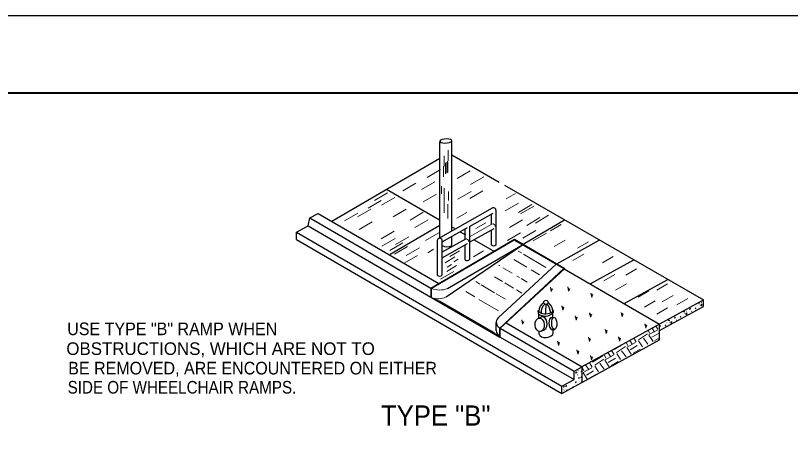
# Model space of a CAD drawing. Extents: x 1190 to 1565, y -209 to 70.
# Drawn here: x 1318.1 to 1393.2, y -16.1 to 25.4 of the extents above; entities that cross this region are included whole.
import ezdxf

# ---------------------------------------------------------------- set-up
doc = ezdxf.new("R2010")
doc.units = 0
doc.header["$LTSCALE"] = 0.49
doc.linetypes.add('LONG_DASHED', pattern=[7.5, 6, -1.5])
doc.layers.add('1', color=7, linetype='Continuous', lineweight=13)

msp = doc.modelspace()

# ---------------------------------------------------------------- linework, layer by layer
at = {"layer": '1', "lineweight": 40}
msp.add_line((1227.6928, 17.8859), (1552.7192, 17.8859), dxfattribs=at)
at = {"layer": '1', "lineweight": 25}
for p, q in [((1359.255, 3.8863), (1359.255, 13.1952)), ((1360.4207, 4.5128), (1360.4207, 13.2346)), ((1348.7891, 5.4545), (1359.255, 11.571)), ((1360.4207, 11.9053), (1365.0279, 9.2467)), ((1354.1008, 8.5587), (1359.2418, 5.5982)), ((1365.5162, 8.9648), (1384.8007, -2.164)), ((1346.6807, 5.7955), (1347.4608, 6.2253)), ((1347.4607, 6.2252), (1359.1543, -0.5667)), ((1359.1392, 3.7929), (1364.3798, 6.7481)), ((1362.125, 4.9493), (1364.43, 6.2432)), ((1364.2583, 5.1604), (1364.2583, 6.1532)), ((1364.7059, 3.2059), (1364.7059, 6.5367)), ((1346.505, 5.0246), (1346.6807, 5.7955)), ((1346.6807, 5.7955), (1358.4067, -1.0037)), ((1367.3422, 3.2342), (1371.3597, 5.5823)), ((1345.3883, 4.4107), (1346.505, 5.0246)), ((1346.505, 5.0246), (1358.4067, -1.8833)), ((1354.4547, 2.2752), (1359.255, 5.0807)), ((1359.4751, 3.4617), (1361.9409, 4.846)), ((1360.469, 4.8913), (1360.6692, 4.7761)), ((1361.7176, 3.7575), (1361.7176, 4.7249)), ((1362.1515, 3.4251), (1364.5122, 4.7504)), ((1362.1651, 1.7735), (1362.1651, 4.9762)), ((1364.2583, 3.1644), (1364.2583, 4.6099)), ((1345.3883, 4.4107), (1371.0911, -10.5077)), ((1345.3883, 3.6924), (1345.3883, 4.4107)), ((1360.4207, 3.1424), (1360.4207, 3.9647)), ((1361.2347, 4.4504), (1361.7499, 4.1537)), ((1345.3883, 3.6924), (1371.0911, -11.2259)), ((1358.4067, -1.0037), (1366.4957, 3.7237)), ((1358.4567, -1.0328), (1366.4718, 3.6514)), ((1359.0275, 0.2191), (1359.0275, 3.6165)), ((1359.4714, 2.4508), (1361.7762, 3.7447)), ((1359.4751, 0.2606), (1359.4751, 3.6317)), ((1359.4849, 1.9281), (1361.9591, 3.3171)), ((1359.8661, -1.8662), (1367.2867, 3.1773)), ((1360.0068, -1.0528), (1367.2681, 3.1909)), ((1361.7176, 1.732), (1361.7176, 3.1858)), ((1362.604, 3.6618), (1364.5611, 2.5347)), ((1366.4957, 3.7237), (1371.3767, 0.901)), ((1366.4965, 3.6372), (1371.2784, 0.8717)), ((1370.5996, 1.3504), (1374.7191, 3.6154)), ((1373.825, -0.601), (1378.0585, 1.7268)), ((1364.9063, -3.9008), (1370.5207, 1.307)), ((1365.0762, -4.8816), (1371.2784, 0.8717)), ((1365.1172, -4.9054), (1371.3767, 0.901)), ((1371.3195, 0.8479), (1380.5598, -4.4958)), ((1377.1267, -2.5104), (1381.3638, -0.1807)), ((1358.4586, -1.9134), (1365.0762, -5.7544)), ((1373.0615, -8.6184), (1384.8007, -2.1641)), ((1384.8007, -2.7933), (1384.8007, -2.1641)), ((1359.2516, -2.2839), (1364.3214, -5.2265)), ((1380.5598, -5.1249), (1384.8007, -2.7933)), ((1368.7693, -3.2222), (1368.7803, -3.4624)), ((1368.8264, -3.5021), (1368.8271, -3.9314)), ((1370.2147, -3.8564), (1370.2147, -3.4268)), ((1370.2848, -3.3488), (1370.2848, -3.1939)), ((1364.7358, -5.1244), (1364.7358, -4.3379)), ((1365.7025, -4.3624), (1373.048, -8.6258)), ((1368.7908, -3.9481), (1369.1104, -3.803)), ((1370.0634, -3.8564), (1370.347, -3.8564)), ((1380.5598, -6.0199), (1380.5598, -4.4958)), ((1364.2872, -5.2002), (1365.0762, -5.7544)), ((1365.0762, -5.7544), (1365.0762, -4.8816)), ((1365.1172, -4.9054), (1372.2671, -9.0553)), ((1365.1172, -5.7782), (1365.1172, -4.9054)), ((1368.8964, -5.4718), (1368.8964, -5.2147)), ((1369.0838, -5.1969), (1369.3934, -5.0518)), ((1370.0679, -5.0075), (1370.3742, -5.0075)), ((1370.2603, -5.3404), (1370.2603, -5.0075)), ((1365.1172, -5.7782), (1372.2727, -9.8581)), ((1371.0911, -11.2259), (1380.5598, -6.0199)), ((1372.2671, -9.0553), (1373.0481, -8.6259)), ((1373.0452, -10.1515), (1373.0452, -8.6312)), ((1372.2727, -9.8581), (1372.2727, -9.0599)), ((1371.0867, -10.51), (1372.2727, -9.858)), ((1371.0911, -11.2259), (1371.0911, -10.5077))]:
    msp.add_line(p, q, dxfattribs=at)
at = {"layer": '1'}
for p, q in [((1360.0661, 11.3202), (1360.0661, 12.3612)), ((1359.6824, 10.7618), (1359.6824, 11.8028)), ((1359.9963, 10.2384), (1359.9963, 11.2794)), ((1359.6128, 9.7499), (1359.6128, 10.7909)), ((1359.822, 10.0639), (1359.822, 11.1049)), ((1359.9266, 10.1337), (1359.9266, 11.1747)), ((1360.0312, 10.1686), (1360.0312, 11.2096)), ((1358.0468, 9.7143), (1359.3281, 10.4622)), ((1360.9343, 9.5895), (1362.2154, 10.3374)), ((1355.667, 8.3973), (1356.9482, 9.1453)), ((1357.4869, 8.5375), (1358.7682, 9.2854)), ((1362.2468, 9.0138), (1363.528, 9.7617)), ((1359.4258, 8.1232), (1359.4258, 8.8648)), ((1359.6907, 6.2602), (1359.6907, 8.6787)), ((1360.1187, 7.4752), (1360.1187, 8.3341)), ((1361.0128, 7.6063), (1362.2941, 8.3543)), ((1362.1627, 7.6689), (1363.444, 8.4168)), ((1352.9231, 7.4727), (1354.2043, 8.2207)), ((1353.6231, 7.0244), (1354.9043, 7.7723)), ((1357.6506, 7.3343), (1358.9318, 8.0823)), ((1365.6969, 7.6329), (1366.6078, 8.1647)), ((1352.3071, 6.7162), (1353.5883, 7.4642)), ((1360.033, 5.7189), (1360.033, 7.1279)), ((1365.6054, 6.4802), (1366.8866, 7.2281)), ((1366.8946, 6.3239), (1368.1758, 7.0719)), ((1367.0905, 6.1838), (1368.3718, 6.9318)), ((1350.0392, 5.5113), (1351.3204, 6.2592)), ((1351.2991, 5.8756), (1352.5804, 6.6236)), ((1354.7346, 5.8776), (1356.0158, 6.6255)), ((1356.3753, 5.5797), (1357.6565, 6.3277)), ((1360.9101, 5.7474), (1361.8711, 6.3083)), ((1368.5184, 5.2873), (1369.7997, 6.0352)), ((1351.4391, 4.6707), (1352.7204, 5.4187)), ((1356.8358, 4.8658), (1358.1172, 5.6137)), ((1362.7571, 4.755), (1363.7181, 5.3159)), ((1366.0019, 4.8662), (1367.2832, 5.6143)), ((1367.6785, 5.063), (1368.9597, 5.8109)), ((1362.2001, 3.9827), (1364.2486, 5.1327)), ((1367.2938, 3.8309), (1368.575, 4.5789)), ((1369.9825, 4.5191), (1371.03, 5.1306)), ((1353.5671, 3.7461), (1354.8483, 4.494)), ((1353.6511, 3.0456), (1354.9323, 3.7935)), ((1354.967, 3.2137), (1356.2482, 3.9617)), ((1357.881, 3.6067), (1359.1622, 4.3547)), ((1365.8063, 3.5842), (1367.0875, 4.3322)), ((1368.3225, 3.5499), (1369.6037, 4.2979)), ((1354.4071, 2.6252), (1355.6882, 3.3733)), ((1354.855, 2.261), (1356.1363, 3.0089)), ((1370.3586, 3.0138), (1371.4061, 3.6252)), ((1372.6147, 2.8632), (1373.6622, 3.4747)), ((1356.003, 2.1489), (1357.2842, 2.8969)), ((1358.1011, 2.4147), (1358.6653, 2.7441)), ((1360.2217, 2.038), (1361.1827, 2.5989)), ((1362.5299, 2.0307), (1363.4908, 2.5917)), ((1366.8692, 2.5736), (1367.1762, 2.3906)), ((1367.3759, 2.2717), (1369.5258, 0.9911)), ((1372.1636, 1.6591), (1373.2111, 2.2705)), ((1355.807, 1.3924), (1357.0883, 2.1403)), ((1359.7691, 1.4484), (1360.73, 2.0094)), ((1360.6108, 1.5449), (1361.034, 1.7919)), ((1366.4423, 1.7437), (1367.6838, 1.0042)), ((1375.0214, 1.4332), (1376.0688, 2.0447)), ((1359.9315, 0.608), (1360.8925, 1.169)), ((1359.974, 1.0226), (1360.3971, 1.2696)), ((1364.9443, 1.215), (1365.0831, 1.1322)), ((1365.3712, 0.9606), (1366.2691, 0.4259)), ((1377.2777, 0.2291), (1378.3251, 0.8405)), ((1359.3348, -0.1487), (1360.6161, 0.5992)), ((1364.5621, 0.0879), (1365.3488, -0.3807)), ((1366.7238, 0.1549), (1366.9672, 0.01)), ((1368.1268, 0.7402), (1368.9148, 0.2709)), ((1375.1718, -0.2978), (1376.2192, 0.3137)), ((1362.7411, -0.3827), (1363.1544, -0.6291)), ((1363.2654, -0.6952), (1364.5732, -1.4741)), ((1365.5709, -0.5131), (1366.4132, -1.0148)), ((1367.1444, -0.0956), (1367.7208, -0.4389)), ((1376.2999, -1.2009), (1377.3474, -0.5895)), ((1380.2859, -1.2009), (1381.3334, -0.5895)), ((1358.4067, -1.8833), (1358.4067, -1.0037)), ((1358.4586, -1.9134), (1358.4586, -1.0342)), ((1361.7794, -1.3421), (1362.6548, -1.8635)), ((1366.7014, -1.1864), (1367.2095, -1.4891)), ((1370.0854, -1.3222), (1370.1694, -1.0701)), ((1371.7654, -1.2942), (1371.8494, -1.0421)), ((1378.481, -1.8783), (1379.5284, -1.2668)), ((1359.2516, -2.2839), (1358.4586, -1.9134)), ((1363.0541, -2.1014), (1364.9382, -3.2237)), ((1364.7172, -1.56), (1365.6151, -2.0947)), ((1374.0054, -1.8827), (1374.0894, -1.6304)), ((1379.0827, -2.8567), (1380.1301, -2.2453)), ((1380.8124, -2.3299), (1381.8598, -1.7184)), ((1382.2413, -2.6309), (1383.2887, -2.0195)), ((1371.2054, -3.1155), (1371.2894, -2.8633)), ((1380.2859, -3.5341), (1381.3334, -2.9227)), ((1373.8934, -3.788), (1373.9774, -3.5357)), ((1376.9452, -3.76), (1377.0293, -3.5077)), ((1367.3136, -4.4885), (1367.3976, -4.2363)), ((1372.4934, -4.0962), (1372.5774, -3.8441)), ((1382.6097, -3.9787), (1382.6255, -3.9892)), ((1375.4053, -5.3851), (1375.4893, -5.1329)), ((1379.2412, -4.8527), (1379.3252, -4.6005)), ((1380.5736, -4.6613), (1380.5598, -4.7089)), ((1380.5598, -4.7598), (1380.6428, -4.7325)), ((1373.7814, -6.1697), (1373.8654, -5.9175)), ((1376.6933, -6.1137), (1376.7772, -5.8614)), ((1370.7854, -6.5339), (1370.8694, -6.2817)), ((1372.6614, -7.3745), (1372.7454, -7.1223)), ((1373.9774, -7.9349), (1374.0614, -7.6827)), ((1372.123, -10.5738), (1372.0938, -10.6746))]:
    msp.add_line(p, q, dxfattribs=at)
at = {"layer": '1', "linetype": 'LONG_DASHED'}
for p, q in [((1379.4592, -5.1008), (1379.5895, -5.363)), ((1380.3473, -5.0717), (1379.5221, -5.4994)), ((1379.8323, -4.8957), (1380.0338, -5.2039)), ((1380.2017, -4.6927), (1380.3993, -4.9929)), ((1378.0533, -5.8738), (1378.2793, -6.2169)), ((1378.5141, -6.0327), (1379.3857, -5.432)), ((1378.9949, -5.8525), (1379.4267, -6.4317)), ((1379.5067, -5.557), (1379.923, -6.1939)), ((1380.5162, -5.3641), (1379.8216, -5.7651)), ((1380.5598, -5.8262), (1380.1057, -6.0884)), ((1380.4404, -5.9927), (1380.4851, -6.061)), ((1376.1674, -6.9488), (1377.1909, -6.3579)), ((1376.394, -7.2567), (1377.2656, -6.656)), ((1377.3163, -6.2791), (1377.4693, -6.5871)), ((1378.2272, -6.2957), (1377.402, -6.7234)), ((1377.6841, -6.0768), (1377.9137, -6.428)), ((1378.3961, -6.5881), (1377.7015, -6.9891)), ((1378.5197, -6.1268), (1378.8939, -6.6906)), ((1380.1114, -6.1826), (1380.1442, -6.2485)), ((1375.1734, -7.4573), (1375.3492, -7.8111)), ((1375.5359, -7.2579), (1375.7936, -7.652)), ((1375.905, -7.055), (1376.1592, -7.441)), ((1376.3996, -7.3509), (1376.7738, -7.9146)), ((1376.8747, -7.0765), (1377.3067, -7.6557)), ((1377.3865, -6.7811), (1377.8029, -7.4179)), ((1378.6802, -6.9114), (1377.9857, -7.3124)), ((1377.9913, -7.4066), (1378.0013, -7.4267)), ((1378.3202, -7.2167), (1378.3369, -7.2421)), ((1373.7567, -8.2363), (1374.039, -8.665)), ((1374.0473, -8.1728), (1375.0708, -7.5819)), ((1374.2738, -8.4808), (1375.1454, -7.8801)), ((1375.2664, -8.0051), (1375.6828, -8.642)), ((1376.1071, -7.5198), (1375.2818, -7.9475)), ((1376.2759, -7.8122), (1375.5814, -8.2132)), ((1376.5601, -8.1355), (1375.8656, -8.5365)), ((1373.0479, -8.6703), (1373.2292, -9.0352)), ((1373.987, -8.7438), (1373.1617, -9.1715)), ((1373.3877, -8.4391), (1373.6735, -8.8761)), ((1374.2794, -8.5749), (1374.6537, -9.1387)), ((1374.7547, -8.3006), (1375.1866, -8.8797)), ((1373.1463, -9.2292), (1373.5628, -9.866)), ((1374.1558, -9.0362), (1373.4613, -9.4372)), ((1374.44, -9.3595), (1373.7454, -9.7605)), ((1373.0454, -10.0755), (1373.0665, -10.1038))]:
    msp.add_line(p, q, dxfattribs=at)
at = {"layer": '1', "lineweight": 25}
msp.add_lwpolyline([(1212.6923, -194.6306), (1212.6923, 25.387), (1557.7199, 25.387)], dxfattribs=at)
at = {"layer": '1'}
for points in [[(1369.9734, -0.9299), (1370.0574, -1.3502), (1370.0574, -1.014)], [(1371.6534, -0.9019), (1371.7374, -1.3222), (1371.7374, -0.986)], [(1373.8934, -1.4903), (1373.9774, -1.9107), (1373.9774, -1.5744)], [(1371.0934, -2.7232), (1371.1774, -3.1435), (1371.1774, -2.8073)], [(1383.4891, -2.978), (1383.4591, -3.0819), (1383.5583, -3.0492)], [(1383.5641, -3.0275), (1383.5385, -2.9901), (1383.4901, -2.9999)], [(1384.0697, -2.9762), (1384.0686, -2.9552), (1384.0688, -2.9371), (1384.0638, -2.922), (1384.056, -2.9085), (1384.0377, -2.9082), (1384.0289, -2.9241), (1384.034, -2.9392), (1384.0295, -2.9562), (1384.0233, -2.9706), (1384.0215, -2.986), (1384.0293, -2.9996), (1384.0459, -2.9972), (1384.0578, -2.9867)], [(1384.1923, -2.6977), (1384.203, -2.6871), (1384.2032, -2.6865)], [(1384.3819, -2.4246), (1384.3994, -2.4362), (1384.4153, -2.445), (1384.4258, -2.4569), (1384.4337, -2.4704), (1384.4247, -2.4863), (1384.4067, -2.486), (1384.3961, -2.4741), (1384.3791, -2.4695), (1384.3636, -2.4677), (1384.3492, -2.4615), (1384.3415, -2.448), (1384.3518, -2.4347), (1384.3668, -2.4297)], [(1384.3563, -2.8676), (1384.3708, -2.8635), (1384.3714, -2.8637)], [(1384.4662, -2.6477), (1384.4807, -2.6435), (1384.4813, -2.6437)], [(1384.6084, -2.6796), (1384.6259, -2.6912), (1384.6418, -2.6999), (1384.6523, -2.7119), (1384.6602, -2.7254), (1384.6513, -2.7413), (1384.6332, -2.741), (1384.6226, -2.7291), (1384.6056, -2.7245), (1384.5901, -2.7226), (1384.5757, -2.7165), (1384.568, -2.703), (1384.5783, -2.6898), (1384.5933, -2.6847)], [(1384.6212, -2.5692), (1384.6386, -2.5808), (1384.6545, -2.5896), (1384.6651, -2.6015), (1384.6728, -2.6151), (1384.664, -2.6309), (1384.6458, -2.6307), (1384.6353, -2.6187), (1384.6182, -2.6142), (1384.6028, -2.6122), (1384.5884, -2.6061), (1384.5807, -2.5926), (1384.5911, -2.5794), (1384.6061, -2.5743)], [(1384.597, -2.4192), (1384.6115, -2.4152), (1384.6121, -2.4153)], [(1372.3814, -3.7039), (1372.4654, -4.1242), (1372.4654, -3.788)], [(1373.7814, -3.3958), (1373.8654, -3.816), (1373.8654, -3.4797)], [(1376.8332, -3.3678), (1376.9172, -3.788), (1376.9172, -3.4518)], [(1382.612, -3.8177), (1382.6108, -3.7969), (1382.6111, -3.7788), (1382.606, -3.7636), (1382.5983, -3.7502), (1382.58, -3.7498), (1382.5712, -3.7657), (1382.5762, -3.7808), (1382.5718, -3.7978), (1382.5656, -3.8122), (1382.5638, -3.8277), (1382.5716, -3.8413), (1382.5882, -3.8388), (1382.6001, -3.8282)], [(1382.7345, -3.5393), (1382.7452, -3.5287), (1382.7454, -3.5282)], [(1382.9242, -3.2662), (1382.9417, -3.2778), (1382.9576, -3.2866), (1382.9681, -3.2985), (1382.9759, -3.3121), (1382.967, -3.328), (1382.9489, -3.3277), (1382.9383, -3.3157), (1382.9213, -3.3112), (1382.9058, -3.3093), (1382.8915, -3.3032), (1382.8837, -3.2897), (1382.8941, -3.2764), (1382.9091, -3.2713)], [(1382.8985, -3.7092), (1382.9131, -3.7052), (1382.9137, -3.7053)], [(1383.0084, -3.4892), (1383.0229, -3.4852), (1383.0235, -3.4853)], [(1383.1507, -3.5212), (1383.1682, -3.5328), (1383.1841, -3.5416), (1383.1946, -3.5535), (1383.2024, -3.5671), (1383.1936, -3.5829), (1383.1754, -3.5827), (1383.1648, -3.5707), (1383.1478, -3.5662), (1383.1323, -3.5642), (1383.118, -3.5582), (1383.1102, -3.5447), (1383.1206, -3.5314), (1383.1356, -3.5263)], [(1383.1634, -3.4108), (1383.1808, -3.4224), (1383.1968, -3.4312), (1383.2073, -3.4432), (1383.2151, -3.4567), (1383.2062, -3.4726), (1383.1881, -3.4722), (1383.1775, -3.4603), (1383.1605, -3.4558), (1383.145, -3.4538), (1383.1307, -3.4478), (1383.1229, -3.4343), (1383.1333, -3.421), (1383.1483, -3.4159)], [(1383.1392, -3.2609), (1383.1537, -3.2568), (1383.1543, -3.257)], [(1383.6572, -3.2715), (1383.6681, -3.261), (1383.6682, -3.2604)], [(1384.0828, -3.1879), (1384.0816, -3.1866), (1384.0646, -3.1821), (1384.0491, -3.1802), (1384.0348, -3.1741), (1384.027, -3.1606), (1384.0373, -3.1473), (1384.0523, -3.1422)], [(1384.0674, -3.1372), (1384.0849, -3.1487), (1384.1008, -3.1575), (1384.1113, -3.1694), (1384.1126, -3.1716)], [(1367.2016, -4.0962), (1367.2856, -4.5165), (1367.2856, -4.1803)], [(1379.1292, -4.4604), (1379.2132, -4.8807), (1379.2132, -4.5445)], [(1381.2767, -4.381), (1381.2875, -4.3703), (1381.2877, -4.3697)], [(1381.4664, -4.1079), (1381.4839, -4.1194), (1381.4998, -4.1282), (1381.5103, -4.1402), (1381.5182, -4.1537), (1381.5093, -4.1696), (1381.4912, -4.1693), (1381.4806, -4.1573), (1381.4636, -4.1528), (1381.4481, -4.1509), (1381.4337, -4.1448), (1381.426, -4.1312), (1381.4363, -4.1181), (1381.4513, -4.113)], [(1381.5507, -4.3309), (1381.5652, -4.3268), (1381.5657, -4.327)], [(1381.6929, -4.3629), (1381.7104, -4.3744), (1381.7263, -4.3832), (1381.7368, -4.3952), (1381.7447, -4.4087), (1381.7358, -4.4246), (1381.7177, -4.4242), (1381.7071, -4.4123), (1381.6901, -4.4078), (1381.6746, -4.4059), (1381.6602, -4.3998), (1381.6525, -4.3862), (1381.6628, -4.3731), (1381.6778, -4.368)], [(1381.7056, -4.2525), (1381.7231, -4.264), (1381.739, -4.2728), (1381.7495, -4.2847), (1381.7573, -4.2983), (1381.7485, -4.3142), (1381.7303, -4.3139), (1381.7197, -4.3019), (1381.7027, -4.2974), (1381.6872, -4.2955), (1381.6729, -4.2894), (1381.6652, -4.2759), (1381.6756, -4.2627), (1381.6906, -4.2576)], [(1381.6815, -4.1026), (1381.696, -4.0984), (1381.6966, -4.0987)], [(1382.0313, -3.8197), (1382.0013, -3.9235), (1382.1006, -3.8909)], [(1382.1063, -3.8691), (1382.0807, -3.8317), (1382.0323, -3.8416)], [(1382.1995, -4.1132), (1382.2103, -4.1026), (1382.2104, -4.102)], [(1382.5772, -4.0157), (1382.577, -4.0157), (1382.5693, -4.0022), (1382.5796, -3.9889), (1382.5946, -3.9838)], [(1375.2933, -4.9928), (1375.3773, -5.4131), (1375.3773, -5.0769)], [(1380.6486, -4.7107), (1380.623, -4.6733), (1380.5746, -4.6833)], [(1380.7417, -4.9547), (1380.7526, -4.9443), (1380.7527, -4.9437)], [(1381.1543, -4.6594), (1381.1531, -4.6385), (1381.1533, -4.6203), (1381.1482, -4.6052), (1381.1405, -4.5918), (1381.1222, -4.5914), (1381.1134, -4.6074), (1381.1185, -4.6224), (1381.114, -4.6394), (1381.1078, -4.6538), (1381.106, -4.6692), (1381.1138, -4.6828), (1381.1304, -4.6804), (1381.1423, -4.6699)], [(1381.4407, -4.5508), (1381.4553, -4.5468), (1381.4559, -4.5469)], [(1373.6694, -5.7774), (1373.7534, -6.1978), (1373.7534, -5.8614)], [(1376.5812, -5.7213), (1376.6653, -6.1417), (1376.6653, -5.8054)], [(1370.6734, -6.1417), (1370.7574, -6.5619), (1370.7574, -6.2257)], [(1372.5494, -6.9822), (1372.6334, -7.4025), (1372.6334, -7.0663)], [(1373.8654, -7.5427), (1373.9494, -7.9629), (1373.9494, -7.6267)], [(1372.6522, -9.0147), (1372.663, -9.0041), (1372.6632, -9.0034)], [(1372.4498, -9.1447), (1372.4198, -9.2485), (1372.5499, -9.2058), (1372.5039, -9.1386), (1372.4557, -9.1485)], [(1372.6287, -9.4272), (1372.6179, -9.4377), (1372.6177, -9.4383)], [(1372.7172, -9.3107), (1372.7317, -9.3066), (1372.7323, -9.3067)], [(1372.7677, -9.749), (1372.7664, -9.7282), (1372.7667, -9.7099), (1372.7616, -9.6949), (1372.7537, -9.6813), (1372.7356, -9.6811), (1372.7268, -9.697), (1372.7318, -9.7121), (1372.7273, -9.7291), (1372.7212, -9.7434), (1372.7193, -9.7589), (1372.7271, -9.7724), (1372.7437, -9.77), (1372.7558, -9.7596)], [(1372.9436, -9.5998), (1372.9135, -9.7037), (1373.0437, -9.6608), (1372.9977, -9.5938), (1372.9494, -9.6036)], [(1373.0182, -9.0866), (1373.0169, -9.0657), (1373.0172, -9.0475), (1373.0122, -9.0324), (1373.0043, -9.0189), (1372.9862, -9.0187), (1372.9773, -9.0346), (1372.9824, -9.0497), (1372.9778, -9.0666), (1372.9717, -9.081), (1372.9698, -9.0965), (1372.9777, -9.1099), (1372.9942, -9.1076), (1373.0062, -9.0971)], [(1371.4858, -10.4414), (1371.4557, -10.5452), (1371.5859, -10.5025), (1371.5399, -10.4353), (1371.4917, -10.4452)], [(1371.8477, -10.4697), (1371.8622, -10.4657), (1371.8628, -10.4658)], [(1371.9117, -10.2235), (1371.9226, -10.2129), (1371.9227, -10.2123)], [(1372.268, -10.3111), (1372.2826, -10.307), (1372.2832, -10.3072)], [(1372.4637, -10.1486), (1372.4625, -10.1277), (1372.4628, -10.1095), (1372.4578, -10.0944), (1372.45, -10.0809), (1372.4317, -10.0807), (1372.4229, -10.0965), (1372.428, -10.1116), (1372.4235, -10.1287), (1372.4173, -10.143), (1372.4155, -10.1585), (1372.4233, -10.172), (1372.4399, -10.1696), (1372.4518, -10.1591)], [(1372.7492, -10.0414), (1372.7546, -10.0362), (1372.7547, -10.0358)], [(1373.0454, -10.0819), (1373.0405, -10.0818), (1373.0299, -10.0698), (1373.0129, -10.0653), (1372.9974, -10.0634), (1372.9831, -10.0572), (1372.9753, -10.0437), (1372.9857, -10.0306), (1373.0007, -10.0255)], [(1373.0158, -10.0204), (1373.0332, -10.0319), (1373.0454, -10.0387)], [(1371.3099, -10.5907), (1371.3087, -10.5697), (1371.3089, -10.5516), (1371.3038, -10.5365), (1371.296, -10.523), (1371.2778, -10.5228), (1371.269, -10.5386), (1371.2741, -10.5537), (1371.2696, -10.5707), (1371.2634, -10.5851), (1371.2616, -10.6005), (1371.2693, -10.6141), (1371.286, -10.6117), (1371.298, -10.6012)], [(1371.2914, -10.8831), (1371.2968, -10.8777), (1371.2969, -10.8775)], [(1371.558, -10.862), (1371.5755, -10.8736), (1371.5914, -10.8823), (1371.6019, -10.8942), (1371.6097, -10.9078), (1371.6009, -10.9238), (1371.5828, -10.9234), (1371.5722, -10.9115), (1371.5552, -10.9069), (1371.5397, -10.905), (1371.5253, -10.8989), (1371.5176, -10.8854), (1371.5279, -10.8722), (1371.5429, -10.8671)], [(1372.1951, -10.6189), (1372.1723, -10.5858), (1372.1239, -10.5957)]]:
    msp.add_lwpolyline(points, dxfattribs=at)
at = {"layer": '1', "lineweight": 25}
msp.add_circle((1369.5416, -2.3907), 0.2015, dxfattribs=at)
for centre, radius, start, end in [((1364.4773, 6.5451), 0.2252, 354.21108, 115.67381), ((1359.2521, 3.5998), 0.2252, 8.148, 175.75742), ((1359.9553, 3.8947), 0.8984, 239.22106, 300.77894), ((1364.4612, 3.4105), 0.319, 230.50166, 320.08802), ((1361.9204, 1.9781), 0.319, 230.50166, 320.08802), ((1359.2304, 0.4652), 0.319, 230.50166, 320.08802), ((1369.913, -3.2763), 1.0635, 122.57701, 180.69861), ((1370.1532, -3.3697), 1.0856, 131.69684, 182.54672), ((1380.0831, -3.2736), 10.567, 176.30214, 181.293), ((1368.1109, -3.6283), 1.9079, 7.01022, 34.80159), ((1369.053, -3.3239), 1.162, 3.2111, 53.57488), ((1369.5122, -2.4153), 1.0968, 227.36477, 314.77252), ((1368.9259, -3.4595), 0.2818, 104.90407, 123.30498), ((1369.4789, -2.696), 1.037, 227.64468, 320.98867), ((1370.0126, -4.3488), 1.187, 76.75153, 80.62861), ((1365.3496, -4.3254), 0.6138, 136.2398, 244.02985)]:
    msp.add_arc(centre, radius, start, end, dxfattribs=at)
at = {"layer": '1'}
for centre, radius, start, end in [((1364.4085, 4.9722), 0.2252, 354.21108, 115.67381), ((1361.826, 3.5236), 0.2252, 354.21108, 115.67381), ((1359.2545, 0.7311), 1.936, 245.6625, 292.86579)]:
    msp.add_arc(centre, radius, start, end, dxfattribs=at)
at = {"layer": '1', "lineweight": 25}
for centre, major_axis, ratio, start_param, end_param in [((1359.8417, 13.2293), (0.5829, 0.0331), 0.346582, 6.1798883, 12.3815331), ((1369.215, -4.4425), (-0.0402, 0.6505), 0.6836, 3.4343186, 6.4297122), ((1370.0882, -4.4347), (-0.0168, 0.578), 0.43726, 0.0270367, 2.9951101), ((1365.5295, -5.1012), (-0.5996, 0.5228), 0.993837, 0.7562386, 1.6859119), ((1369.5762, -5.3858), (0.6805, 0.0866), 0.582371, 3.1415927, 6.1853881)]:
    msp.add_ellipse(centre, major_axis=major_axis, ratio=ratio, start_param=start_param, end_param=end_param, dxfattribs=at)
at = {"layer": '1'}
msp.add_ellipse((1359.2564, -0.1495), major_axis=(-0.7978, -1.764), ratio=0.887687, start_param=0, end_param=0.8255261, dxfattribs=at)
at = {"layer": '1', "lineweight": 25}
for centre, major_axis, ratio in [((1368.9416, -4.5709), (-0.0402, 0.6505), 0.6836), ((1370.3533, -4.4319), (-0.0168, 0.5752), 0.439363)]:
    msp.add_ellipse(centre, major_axis=major_axis, ratio=ratio, dxfattribs=at)

# ---------------------------------------------------------------- texts
at = {"layer": '1'}
for s, height, width, p in [('USE TYPE "B" RAMP WHEN', 1.223, 0.95, (1323.1545, -5.5717)), ('BE REMOVED, ARE ENCOUNTERED ON EITHER', 1.223, 0.95, (1323.2477, -9.3768)), ('SIDE OF WHEELCHAIR RAMPS.', 1.223, 0.9, (1323.1927, -11.229)), ('TYPE "B"', 1.957, 0.95, (1353.5632, -14.3339))]:
    msp.add_text(s, height=height, dxfattribs=dict(at, width=width)).set_placement(p)
msp.add_text('OBSTRUCTIONS, WHICH ARE NOT TO', height=1.223, dxfattribs=at).set_placement((1323.0694, -7.4885))

doc.saveas('drawing.dxf')
